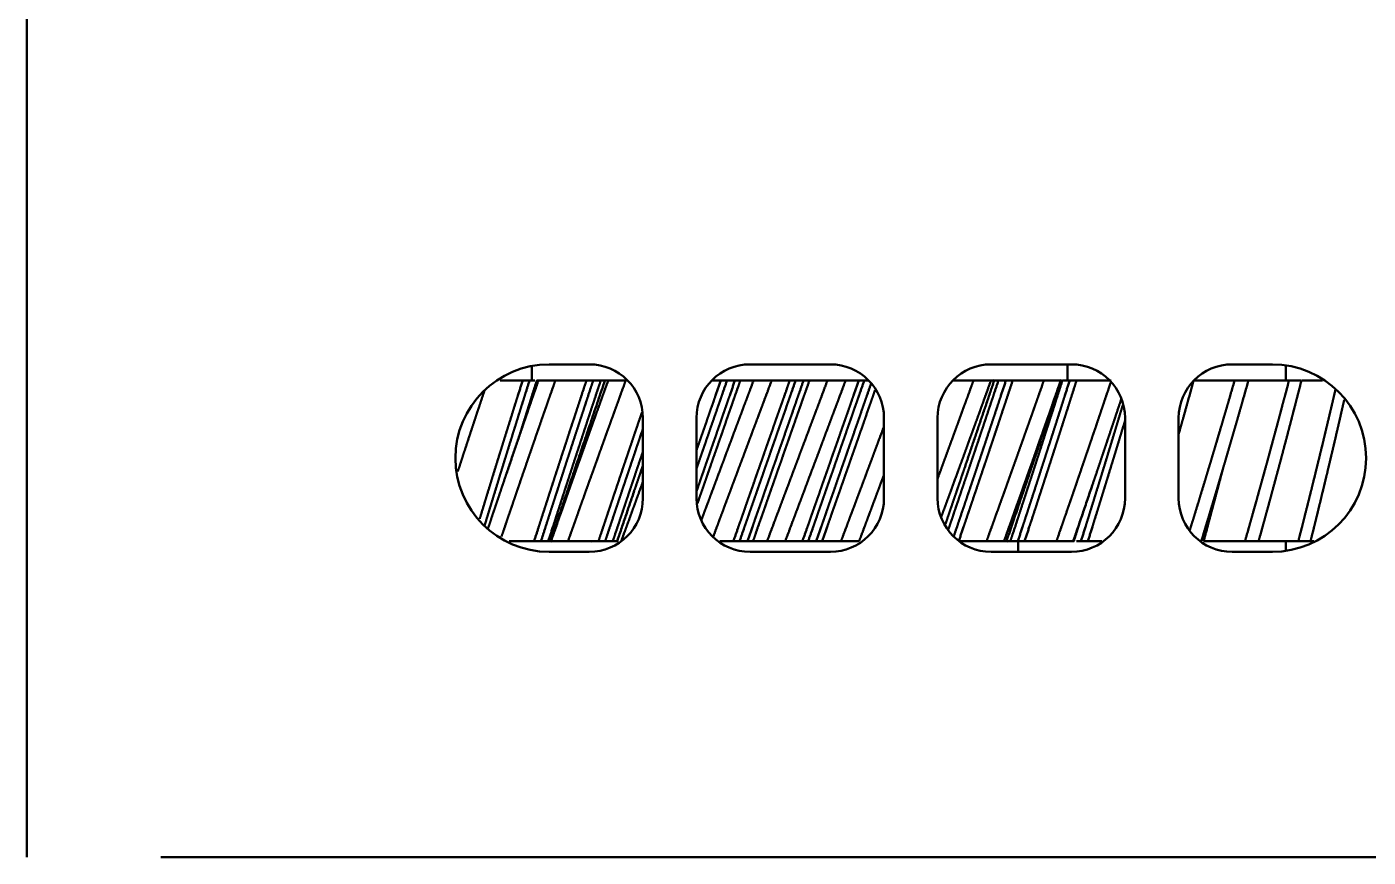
# Paper-space layout 'Layout1' of a CAD drawing. Header units: millimetres. Extents: x 37 to 380, y 30 to 264.
# Drawn here: x 38.4 to 63.44, y 141.55 to 157.05 of the extents above; entities that cross this region are included whole.
import ezdxf

# ---------------------------------------------------------------- set-up
doc = ezdxf.new("R2010")
doc.units = ezdxf.units.MM
doc.layers.add('170', color=7, linetype='Continuous', true_color=0xffffff)

psp = doc.layouts.get("Layout1")

# ---------------------------------------------------------------- linework, layer by layer
at = {"layer": '170', "color": 155, "linetype": 'Continuous', "lineweight": 50}
for p, q in [((38.401, 141.549), (38.401, 158.099)), ((48.901, 150.749), (48.151, 150.749)), ((53.401, 150.749), (51.901, 150.749)), ((57.901, 150.749), (56.401, 150.749)), ((57.826, 150.449), (57.826, 150.749)), ((61.651, 150.749), (60.901, 150.749)), ((47.826, 150.719), (47.826, 150.449)), ((61.903, 150.731), (61.903, 150.449)), ((47.952, 150.449), (47.945, 150.449)), ((51.355, 150.449), (51.193, 150.449)), ((57.707, 150.449), (57.7, 150.449)), ((49.901, 149.749), (49.901, 148.249)), ((50.901, 148.249), (50.901, 149.749)), ((54.401, 149.749), (54.401, 148.249)), ((55.401, 148.249), (55.401, 149.749)), ((58.901, 149.749), (58.901, 148.249)), ((59.901, 148.249), (59.901, 149.749)), ((48.151, 147.249), (48.901, 147.249)), ((48.174, 147.449), (48.187, 147.449)), ((48.963, 147.449), (48.969, 147.431)), ((51.901, 147.249), (53.401, 147.249)), ((55.826, 147.431), (55.826, 147.449)), ((56.237, 147.431), (56.231, 147.449)), ((56.401, 147.249), (57.901, 147.249)), ((56.903, 147.449), (56.903, 147.249)), ((57.933, 147.449), (57.936, 147.449)), ((58.208, 147.449), (58.469, 147.449)), ((60.901, 147.249), (61.651, 147.249)), ((61.903, 147.449), (61.903, 147.267)), ((62.364, 147.449), (62.423, 147.449)), ((67.731, 141.549), (40.901, 141.549)), ((47.582, 141.549), (47.582, 141.549))]:
    psp.add_line(p, q, dxfattribs=at)
at = {"layer": '170', "color": 155, "linetype": 'Continuous', "lineweight": 13}
for p, q in [((38.401, 141.549), (38.401, 158.099)), ((61.903, 150.731), (61.903, 150.449)), ((61.903, 147.449), (61.903, 147.267))]:
    psp.add_line(p, q, dxfattribs=at)
at = {"layer": '170', "color": 155, "linetype": 'Continuous', "lineweight": 50}
for centre, radius, start, end in [((48.151, 148.999), 1.75, 90, 270), ((48.901, 149.749), 1, 0, 90), ((51.901, 149.749), 1, 90, 180), ((53.401, 149.749), 1, 0, 90), ((56.401, 149.749), 1, 90, 180), ((57.901, 149.749), 1, 0, 90), ((60.901, 149.749), 1, 90, 180), ((61.651, 148.999), 1.75, 270, 90), ((48.901, 148.249), 1, 270, 0), ((51.901, 148.249), 1, 180, 270), ((53.401, 148.249), 1, 270, 0), ((56.401, 148.249), 1, 180, 270), ((57.901, 148.249), 1, 270, 0), ((60.901, 148.249), 1, 180, 270)]:
    psp.add_arc(centre, radius, start, end, dxfattribs=at)
for points, knots in [([(46.447, 148.752), (46.481, 148.855), (46.511, 148.949), (46.557, 149.09), (46.588, 149.184), (46.634, 149.324), (46.68, 149.465), (46.703, 149.535), (46.742, 149.652), (46.781, 149.769), (46.804, 149.84), (46.851, 149.98), (46.882, 150.074), (46.94, 150.248)], [0, 0, 0.068924, 0.131529, 0.225452, 0.288082, 0.38204, 0.476019, 0.523024, 0.601362, 0.679722, 0.726742, 0.820798, 0.883516, 1, 1]), ([(47.657, 150.449), (47.568, 150.168), (47.538, 150.074), (47.494, 149.934), (47.465, 149.84), (47.443, 149.769), (47.399, 149.629), (47.355, 149.488), (47.318, 149.371), (47.282, 149.254), (47.26, 149.184), (47.231, 149.09), (47.187, 148.949), (47.158, 148.855), (47.115, 148.715), (47.071, 148.574), (47.028, 148.434), (46.985, 148.293), (46.956, 148.199), (46.935, 148.129), (46.892, 147.988), (46.855, 147.866)], [0, 0, 0.109052, 0.145394, 0.199896, 0.236227, 0.263471, 0.317954, 0.372424, 0.417806, 0.463185, 0.490408, 0.526702, 0.581131, 0.617413, 0.671825, 0.726231, 0.780621, 0.835001, 0.871249, 0.898431, 0.952791, 1, 1]), ([(46.946, 147.741), (46.993, 147.894), (47.029, 148.012), (47.064, 148.129), (47.086, 148.199), (47.115, 148.293), (47.158, 148.434), (47.201, 148.574), (47.244, 148.715), (47.273, 148.809), (47.295, 148.879), (47.331, 148.996), (47.367, 149.113), (47.411, 149.254), (47.455, 149.394), (47.476, 149.465), (47.506, 149.559), (47.55, 149.699), (47.579, 149.793), (47.623, 149.934), (47.667, 150.074), (47.711, 150.215), (47.785, 150.449)], [0, 0, 0.056634, 0.099838, 0.143048, 0.168976, 0.203552, 0.255423, 0.307304, 0.359199, 0.393796, 0.419752, 0.463011, 0.506279, 0.558208, 0.610147, 0.63612, 0.670756, 0.722719, 0.757365, 0.80934, 0.861325, 0.913319, 1, 1]), ([(47.009, 147.683), (47.056, 147.824), (47.087, 147.918), (47.135, 148.059), (47.158, 148.129), (47.198, 148.246), (47.237, 148.363), (47.285, 148.504), (47.332, 148.644), (47.356, 148.715), (47.404, 148.855), (47.436, 148.949), (47.46, 149.019), (47.5, 149.137), (47.54, 149.254), (47.564, 149.324), (47.612, 149.465), (47.66, 149.605), (47.693, 149.699), (47.717, 149.769), (47.765, 149.91), (47.806, 150.027), (47.854, 150.168), (47.887, 150.262), (47.952, 150.449)], [0, 0, 0.050899, 0.084734, 0.135494, 0.160881, 0.203192, 0.245514, 0.296307, 0.347111, 0.37252, 0.423339, 0.457226, 0.482643, 0.525009, 0.567385, 0.592813, 0.643676, 0.694553, 0.728475, 0.753919, 0.804813, 0.847235, 0.898147, 0.932095, 1, 1]), ([(47.657, 150.449), (47.507, 150.449), (47.234, 150.449)], [0, 0, 0.354708, 1, 1]), ([(47.261, 147.533), (47.297, 147.637), (47.36, 147.824), (47.392, 147.918), (47.416, 147.988), (47.464, 148.129), (47.488, 148.199), (47.52, 148.293), (47.544, 148.363), (47.592, 148.504), (47.64, 148.644), (47.664, 148.715), (47.713, 148.855), (47.745, 148.949), (47.769, 149.019), (47.81, 149.137), (47.85, 149.254), (47.875, 149.324), (47.923, 149.465), (47.972, 149.605), (48.005, 149.699), (48.054, 149.84), (48.103, 149.98), (48.135, 150.074), (48.168, 150.168), (48.234, 150.355), (48.267, 150.449)], [0, 0, 0.035584, 0.099759, 0.131855, 0.155929, 0.204088, 0.228169, 0.260282, 0.284369, 0.332549, 0.38074, 0.404842, 0.453046, 0.485189, 0.509297, 0.549482, 0.589677, 0.613795, 0.66204, 0.710296, 0.74247, 0.790738, 0.839014, 0.871204, 0.903398, 0.967794, 1, 1]), ([(47.92, 150.449), (47.876, 150.309), (47.816, 150.121), (47.787, 150.027), (47.75, 149.91), (47.705, 149.769), (47.668, 149.652), (47.632, 149.535), (47.593, 149.412)], [0, 0, 0.135638, 0.316436, 0.406819, 0.519786, 0.655317, 0.768247, 0.881151, 1, 1]), ([(47.785, 150.449), (47.769, 150.449), (47.735, 150.449), (47.702, 150.449), (47.671, 150.449), (47.657, 150.449)], [0, 0, 0.130398, 0.389828, 0.648415, 0.889929, 1, 1]), ([(48.848, 150.449), (48.801, 150.309), (48.739, 150.121), (48.701, 150.004), (48.678, 149.934), (48.647, 149.84), (48.624, 149.769), (48.577, 149.629), (48.531, 149.488), (48.493, 149.371), (48.455, 149.254), (48.432, 149.184), (48.401, 149.09), (48.355, 148.949), (48.325, 148.855), (48.279, 148.715), (48.233, 148.574), (48.188, 148.434), (48.142, 148.293), (48.112, 148.199), (48.067, 148.059), (48.021, 147.918), (47.991, 147.824), (47.946, 147.684), (47.871, 147.449)], [0, 0, 0.046951, 0.109538, 0.148651, 0.172115, 0.203399, 0.226859, 0.273776, 0.320683, 0.359766, 0.398847, 0.422292, 0.45355, 0.500429, 0.531678, 0.578545, 0.625407, 0.672258, 0.719101, 0.750327, 0.79716, 0.843982, 0.875194, 0.922002, 1, 1]), ([(47.952, 150.449), (47.949, 150.449), (47.92, 150.449)], [0, 0, 0.084477, 1, 1]), ([(47.999, 147.449), (48.074, 147.684), (48.119, 147.824), (48.164, 147.965), (48.179, 148.012), (48.217, 148.129), (48.24, 148.199), (48.27, 148.293), (48.293, 148.363), (48.338, 148.504), (48.384, 148.644), (48.406, 148.715), (48.437, 148.809), (48.482, 148.949), (48.513, 149.043), (48.536, 149.113), (48.582, 149.254), (48.627, 149.394), (48.666, 149.512), (48.704, 149.629), (48.742, 149.746), (48.781, 149.863), (48.827, 150.004), (48.873, 150.144), (48.935, 150.332), (48.974, 150.449)], [0, 0, 0.078005, 0.124816, 0.171637, 0.187244, 0.22627, 0.249686, 0.280913, 0.304334, 0.351182, 0.398037, 0.421471, 0.452712, 0.499587, 0.53084, 0.55428, 0.601168, 0.648062, 0.687148, 0.726236, 0.765332, 0.804433, 0.851358, 0.898289, 0.960878, 1, 1]), ([(49.115, 150.449), (49.068, 150.309), (49.006, 150.121), (48.975, 150.027), (48.936, 149.91), (48.913, 149.84), (48.867, 149.699), (48.836, 149.605), (48.79, 149.465), (48.744, 149.324), (48.698, 149.184), (48.667, 149.09), (48.621, 148.949), (48.575, 148.809), (48.545, 148.715), (48.499, 148.574), (48.468, 148.48), (48.423, 148.34), (48.377, 148.199), (48.347, 148.105), (48.301, 147.965), (48.256, 147.824), (48.226, 147.73), (48.135, 147.449)], [0, 0, 0.046949, 0.109532, 0.14082, 0.179926, 0.203387, 0.250302, 0.281576, 0.328484, 0.375381, 0.422271, 0.453529, 0.500407, 0.547282, 0.578524, 0.625386, 0.656623, 0.70347, 0.75031, 0.781534, 0.828362, 0.875185, 0.906394, 1, 1]), ([(48.187, 147.449), (48.253, 147.637), (48.318, 147.824), (48.351, 147.918), (48.376, 147.988), (48.426, 148.129), (48.45, 148.199), (48.484, 148.293), (48.508, 148.363), (48.558, 148.504), (48.608, 148.644), (48.633, 148.715), (48.683, 148.855), (48.716, 148.949), (48.741, 149.019), (48.783, 149.137), (48.825, 149.254), (48.875, 149.394), (48.925, 149.535), (48.95, 149.605), (48.984, 149.699), (49.009, 149.769), (49.06, 149.91), (49.102, 150.027), (49.152, 150.168), (49.186, 150.262), (49.254, 150.449)], [0, 0, 0.062405, 0.124815, 0.156026, 0.179436, 0.226267, 0.249683, 0.280909, 0.304329, 0.351177, 0.398032, 0.421466, 0.468333, 0.499582, 0.523021, 0.562088, 0.601164, 0.648059, 0.694965, 0.718418, 0.749693, 0.773151, 0.820072, 0.85918, 0.906114, 0.937407, 1, 1]), ([(48.848, 150.449), (48.716, 150.449), (48.424, 150.449), (48.267, 150.449)], [0, 0, 0.226388, 0.729149, 1, 1]), ([(48.504, 147.449), (48.571, 147.637), (48.604, 147.73), (48.654, 147.871), (48.695, 147.988), (48.745, 148.129), (48.77, 148.199), (48.804, 148.293), (48.854, 148.434), (48.879, 148.504), (48.929, 148.644), (48.954, 148.715), (49.005, 148.855), (49.038, 148.949), (49.089, 149.09), (49.123, 149.184), (49.148, 149.254), (49.199, 149.394), (49.249, 149.535), (49.275, 149.605), (49.308, 149.699), (49.334, 149.769), (49.385, 149.91), (49.427, 150.027), (49.478, 150.168), (49.546, 150.355), (49.58, 150.449)], [0, 0, 0.062409, 0.093613, 0.140433, 0.179452, 0.226285, 0.249703, 0.280931, 0.327776, 0.351202, 0.398059, 0.421494, 0.468361, 0.499611, 0.54649, 0.577748, 0.601192, 0.648086, 0.694989, 0.718442, 0.749716, 0.773172, 0.820089, 0.859195, 0.906124, 0.968704, 1, 1]), ([(48.974, 150.449), (48.956, 150.449), (48.923, 150.449), (48.89, 150.449), (48.861, 150.449), (48.848, 150.449)], [0, 0, 0.137559, 0.404964, 0.663015, 0.896492, 1, 1]), ([(49.196, 150.449), (49.192, 150.449), (49.179, 150.449), (49.158, 150.449), (49.131, 150.449), (49.115, 150.449)], [0, 0, 0.045232, 0.207428, 0.461044, 0.799006, 1, 1]), ([(49.254, 150.449), (49.202, 150.449), (49.192, 150.449)], [0, 0, 0.835053, 1, 1]), ([(51.355, 150.449), (51.257, 150.168), (51.225, 150.074), (51.176, 149.934), (51.143, 149.84), (51.119, 149.769), (51.07, 149.629), (51.021, 149.488), (50.98, 149.371), (50.94, 149.254), (50.901, 149.142)], [0, 0, 0.215152, 0.286864, 0.394421, 0.466125, 0.5199, 0.62745, 0.734986, 0.824591, 0.914199, 1, 1]), ([(51.619, 150.449), (51.522, 150.168), (51.505, 150.121), (51.473, 150.027), (51.432, 149.91), (51.383, 149.769), (51.359, 149.699), (51.327, 149.605), (51.302, 149.535), (51.254, 149.394), (51.205, 149.254), (51.164, 149.137), (51.124, 149.019), (51.075, 148.879), (51.035, 148.762), (51.019, 148.715), (50.97, 148.574), (50.938, 148.48), (50.901, 148.373)], [0, 0, 0.135518, 0.158099, 0.203266, 0.259723, 0.327465, 0.361335, 0.406494, 0.440362, 0.508098, 0.575825, 0.632264, 0.688697, 0.756413, 0.812843, 0.835411, 0.903122, 0.948258, 1, 1]), ([(50.901, 148.798), (50.928, 148.879), (50.969, 148.996), (51.009, 149.113), (51.058, 149.254), (51.106, 149.394), (51.147, 149.512), (51.187, 149.629), (51.212, 149.699), (51.244, 149.793), (51.269, 149.863), (51.317, 150.004), (51.342, 150.074), (51.39, 150.215), (51.472, 150.449)], [0, 0, 0.048717, 0.119682, 0.190657, 0.275826, 0.361002, 0.43199, 0.502975, 0.545575, 0.602372, 0.644969, 0.730168, 0.772768, 0.857974, 1, 1]), ([(50.919, 148.15), (50.936, 148.199), (50.985, 148.34), (51.01, 148.41), (51.05, 148.527), (51.091, 148.644), (51.115, 148.715), (51.164, 148.855), (51.197, 148.949), (51.23, 149.043), (51.254, 149.113), (51.303, 149.254), (51.344, 149.371), (51.393, 149.512), (51.426, 149.605), (51.458, 149.699), (51.507, 149.84), (51.557, 149.98), (51.573, 150.027), (51.622, 150.168), (51.688, 150.355), (51.72, 150.449)], [0, 0, 0.021483, 0.082611, 0.113177, 0.164125, 0.215071, 0.245645, 0.306788, 0.347553, 0.388321, 0.418896, 0.48005, 0.531017, 0.592177, 0.632954, 0.673732, 0.734899, 0.79607, 0.816464, 0.877638, 0.959211, 1, 1]), ([(50.995, 147.847), (51.047, 147.988), (51.1, 148.129), (51.126, 148.199), (51.161, 148.293), (51.187, 148.363), (51.239, 148.504), (51.266, 148.574), (51.318, 148.715), (51.371, 148.855), (51.406, 148.949), (51.458, 149.09), (51.493, 149.184), (51.546, 149.324), (51.598, 149.465), (51.651, 149.605), (51.686, 149.699), (51.739, 149.84), (51.791, 149.98), (51.809, 150.027), (51.862, 150.168), (51.897, 150.262), (51.967, 150.449)], [0, 0, 0.054321, 0.108337, 0.135344, 0.171356, 0.198366, 0.252387, 0.279399, 0.333429, 0.387459, 0.423482, 0.477517, 0.513544, 0.567583, 0.621626, 0.675675, 0.711708, 0.765757, 0.819809, 0.83783, 0.891884, 0.927923, 1, 1]), ([(51.213, 147.532), (51.287, 147.73), (51.34, 147.871), (51.384, 147.988), (51.436, 148.129), (51.462, 148.199), (51.497, 148.293), (51.524, 148.363), (51.576, 148.504), (51.603, 148.574), (51.655, 148.715), (51.708, 148.855), (51.743, 148.949), (51.796, 149.09), (51.813, 149.137), (51.857, 149.254), (51.91, 149.394), (51.962, 149.535), (52.006, 149.652), (52.024, 149.699), (52.077, 149.84), (52.103, 149.91), (52.147, 150.027), (52.165, 150.074), (52.235, 150.262), (52.305, 150.449)], [0, 0, 0.067912, 0.116105, 0.156264, 0.204462, 0.22856, 0.260694, 0.284793, 0.332995, 0.357097, 0.405305, 0.453513, 0.485654, 0.533865, 0.549935, 0.590114, 0.63833, 0.68655, 0.726731, 0.742807, 0.791027, 0.815138, 0.855326, 0.871399, 0.9357, 1, 1]), ([(51.472, 150.449), (51.454, 150.449), (51.421, 150.449), (51.391, 150.449), (51.366, 150.449), (51.355, 150.449)], [0, 0, 0.153268, 0.438239, 0.695153, 0.910938, 1, 1]), ([(52.642, 150.449), (52.593, 150.309), (52.527, 150.121), (52.511, 150.074), (52.461, 149.934), (52.428, 149.84), (52.379, 149.699), (52.354, 149.629), (52.305, 149.488), (52.264, 149.371), (52.247, 149.324), (52.198, 149.184), (52.165, 149.09), (52.116, 148.949), (52.099, 148.902), (52.058, 148.785), (52.009, 148.644), (51.984, 148.574), (51.935, 148.434), (51.886, 148.293), (51.869, 148.246), (51.828, 148.129), (51.804, 148.059), (51.755, 147.918), (51.722, 147.824), (51.673, 147.684), (51.591, 147.449)], [0, 0, 0.046887, 0.109398, 0.125028, 0.17191, 0.203166, 0.250048, 0.273491, 0.320372, 0.359437, 0.375065, 0.421944, 0.453196, 0.500072, 0.5157, 0.554761, 0.601638, 0.625074, 0.671945, 0.718815, 0.73444, 0.773495, 0.796931, 0.843796, 0.875039, 0.921901, 1, 1]), ([(51.72, 150.449), (51.704, 150.449), (51.681, 150.449), (51.653, 150.449), (51.619, 150.449)], [0, 0, 0.159147, 0.386075, 0.667434, 1, 1]), ([(51.706, 147.449), (51.787, 147.684), (51.836, 147.824), (51.885, 147.965), (51.918, 148.059), (51.942, 148.129), (51.983, 148.246), (52.024, 148.363), (52.048, 148.434), (52.097, 148.574), (52.146, 148.715), (52.179, 148.809), (52.228, 148.949), (52.245, 148.996), (52.285, 149.113), (52.334, 149.254), (52.384, 149.394), (52.424, 149.512), (52.465, 149.629), (52.49, 149.699), (52.523, 149.793), (52.572, 149.934), (52.621, 150.074), (52.67, 150.215), (52.752, 150.449)], [0, 0, 0.078108, 0.124971, 0.171839, 0.203081, 0.226518, 0.265574, 0.304634, 0.328069, 0.374941, 0.421817, 0.453065, 0.499943, 0.515567, 0.554632, 0.60151, 0.648388, 0.687455, 0.726521, 0.749963, 0.781218, 0.828098, 0.874979, 0.921861, 1, 1]), ([(51.967, 150.449), (51.822, 150.449), (51.72, 150.449)], [0, 0, 0.587997, 1, 1]), ([(52.826, 150.236), (52.802, 150.168), (52.769, 150.074), (52.737, 149.98), (52.712, 149.91), (52.663, 149.769), (52.622, 149.652), (52.581, 149.535), (52.532, 149.394), (52.483, 149.254), (52.442, 149.137), (52.401, 149.019), (52.352, 148.879), (52.311, 148.762), (52.27, 148.644), (52.229, 148.527), (52.213, 148.48), (52.164, 148.34), (52.14, 148.269), (52.099, 148.152), (52.082, 148.105), (52.033, 147.965), (51.984, 147.824), (51.952, 147.73), (51.854, 147.449)], [0, 0, 0.024579, 0.058219, 0.091859, 0.117088, 0.167545, 0.209596, 0.251642, 0.302103, 0.352559, 0.394608, 0.436653, 0.487107, 0.529154, 0.571199, 0.613241, 0.630061, 0.680511, 0.705736, 0.747778, 0.764593, 0.81504, 0.865489, 0.899119, 1, 1]), ([(51.956, 147.449), (52.006, 147.59), (52.071, 147.777), (52.088, 147.824), (52.137, 147.965), (52.187, 148.105), (52.203, 148.152), (52.244, 148.269), (52.293, 148.41), (52.335, 148.527), (52.376, 148.644), (52.4, 148.715), (52.45, 148.855), (52.483, 148.949), (52.516, 149.043), (52.565, 149.184), (52.614, 149.324), (52.631, 149.371), (52.68, 149.512), (52.73, 149.652), (52.746, 149.699), (52.796, 149.84), (52.845, 149.98), (52.861, 150.027), (52.911, 150.168), (52.944, 150.262), (53.01, 150.449)], [0, 0, 0.046868, 0.109359, 0.124981, 0.171852, 0.218722, 0.234344, 0.273405, 0.320277, 0.35934, 0.398401, 0.421841, 0.468715, 0.499967, 0.531219, 0.578095, 0.624971, 0.640599, 0.687476, 0.734354, 0.749982, 0.796859, 0.843737, 0.859365, 0.906243, 0.937495, 1, 1]), ([(52.22, 147.449), (52.29, 147.637), (52.361, 147.824), (52.396, 147.918), (52.449, 148.059), (52.475, 148.129), (52.519, 148.246), (52.563, 148.363), (52.59, 148.434), (52.642, 148.574), (52.695, 148.715), (52.748, 148.855), (52.783, 148.949), (52.836, 149.09), (52.871, 149.184), (52.898, 149.254), (52.951, 149.394), (53.003, 149.535), (53.047, 149.652), (53.091, 149.769), (53.118, 149.84), (53.171, 149.98), (53.206, 150.074), (53.276, 150.262), (53.347, 150.449)], [0, 0, 0.062502, 0.124996, 0.156245, 0.203118, 0.226558, 0.265618, 0.304683, 0.32812, 0.374995, 0.421873, 0.468749, 0.5, 0.546876, 0.578128, 0.601565, 0.648441, 0.695319, 0.734381, 0.773445, 0.796883, 0.843757, 0.875007, 0.937506, 1, 1]), ([(52.642, 150.449), (52.575, 150.449), (52.405, 150.449), (52.305, 150.449)], [0, 0, 0.200628, 0.705695, 1, 1]), ([(52.559, 147.449), (52.629, 147.637), (52.699, 147.824), (52.735, 147.918), (52.788, 148.059), (52.84, 148.199), (52.876, 148.293), (52.902, 148.363), (52.955, 148.504), (52.981, 148.574), (53.034, 148.715), (53.087, 148.855), (53.122, 148.949), (53.149, 149.019), (53.193, 149.137), (53.21, 149.184), (53.263, 149.324), (53.289, 149.394), (53.342, 149.535), (53.386, 149.652), (53.43, 149.769), (53.483, 149.91), (53.527, 150.027), (53.58, 150.168), (53.65, 150.355), (53.685, 150.449)], [0, 0, 0.062507, 0.125009, 0.156262, 0.203139, 0.25002, 0.281272, 0.304711, 0.351588, 0.375027, 0.421907, 0.468783, 0.500035, 0.523473, 0.562535, 0.578162, 0.625036, 0.648473, 0.69535, 0.734409, 0.773471, 0.820341, 0.859401, 0.906269, 0.968756, 1, 1]), ([(52.752, 150.449), (52.734, 150.449), (52.702, 150.449), (52.674, 150.449), (52.651, 150.449), (52.642, 150.449)], [0, 0, 0.162434, 0.457606, 0.713813, 0.919327, 1, 1]), ([(53.932, 150.449), (53.833, 150.168), (53.8, 150.074), (53.776, 150.004), (53.735, 149.887), (53.694, 149.769), (53.644, 149.629), (53.595, 149.488), (53.554, 149.371), (53.538, 149.324), (53.488, 149.184), (53.455, 149.09), (53.406, 148.949), (53.39, 148.902), (53.349, 148.785), (53.299, 148.644), (53.25, 148.504), (53.225, 148.434), (53.176, 148.293), (53.159, 148.246), (53.118, 148.129), (53.093, 148.059), (53.044, 147.918), (53.011, 147.824), (52.962, 147.684), (52.879, 147.449)], [0, 0, 0.093727, 0.12497, 0.148403, 0.18746, 0.226515, 0.273387, 0.320258, 0.359316, 0.374943, 0.421815, 0.453066, 0.499941, 0.515569, 0.554631, 0.601512, 0.64839, 0.671829, 0.718709, 0.734337, 0.773403, 0.796846, 0.843727, 0.874982, 0.921863, 1, 1]), ([(53.01, 150.449), (53.001, 150.449), (52.978, 150.449), (52.95, 150.449), (52.918, 150.449), (52.9, 150.449)], [0, 0, 0.080649, 0.286221, 0.542595, 0.837614, 1, 1]), ([(52.987, 147.449), (53.069, 147.684), (53.094, 147.754), (53.143, 147.894), (53.167, 147.965), (53.2, 148.059), (53.225, 148.129), (53.265, 148.246), (53.306, 148.363), (53.331, 148.434), (53.38, 148.574), (53.429, 148.715), (53.462, 148.809), (53.511, 148.949), (53.527, 148.996), (53.568, 149.113), (53.592, 149.184), (53.641, 149.324), (53.69, 149.465), (53.723, 149.559), (53.772, 149.699), (53.788, 149.746), (53.829, 149.863), (53.878, 150.004), (53.902, 150.074), (53.951, 150.215), (54.033, 150.449)], [0, 0, 0.078145, 0.101586, 0.148469, 0.171913, 0.203165, 0.226609, 0.265675, 0.304744, 0.328184, 0.375063, 0.421944, 0.453193, 0.500072, 0.515696, 0.554761, 0.578197, 0.62507, 0.671942, 0.703189, 0.75006, 0.765682, 0.80474, 0.851605, 0.875036, 0.921898, 1, 1]), ([(53.347, 150.449), (53.248, 150.449), (53.077, 150.449), (53.01, 150.449)], [0, 0, 0.294303, 0.799378, 1, 1]), ([(54.158, 150.384), (54.083, 150.168), (54.05, 150.074), (54.018, 149.98), (53.969, 149.84), (53.92, 149.699), (53.904, 149.652), (53.863, 149.535), (53.814, 149.394), (53.765, 149.254), (53.724, 149.137), (53.708, 149.09), (53.659, 148.949), (53.61, 148.809), (53.577, 148.715), (53.553, 148.644), (53.512, 148.527), (53.496, 148.48), (53.447, 148.34), (53.422, 148.269), (53.381, 148.152), (53.34, 148.035), (53.316, 147.965), (53.267, 147.824), (53.234, 147.73), (53.136, 147.449)], [0, 0, 0.073653, 0.105586, 0.13752, 0.185421, 0.233324, 0.249295, 0.289215, 0.337125, 0.385034, 0.424962, 0.440932, 0.488844, 0.536762, 0.568704, 0.592665, 0.632595, 0.648569, 0.696488, 0.720448, 0.760383, 0.800316, 0.824277, 0.872203, 0.904153, 1, 1]), ([(53.246, 147.449), (53.345, 147.73), (53.362, 147.777), (53.403, 147.894), (53.427, 147.965), (53.477, 148.105), (53.493, 148.152), (53.534, 148.269), (53.559, 148.34), (53.608, 148.48), (53.625, 148.527), (53.666, 148.644), (53.69, 148.715), (53.74, 148.855), (53.773, 148.949), (53.789, 148.996), (53.83, 149.113), (53.879, 149.254), (53.904, 149.324), (53.937, 149.418), (53.969, 149.512), (54.019, 149.652), (54.035, 149.699), (54.084, 149.84), (54.133, 149.98), (54.166, 150.074), (54.199, 150.168), (54.233, 150.267)], [0, 0, 0.099849, 0.116492, 0.158091, 0.183055, 0.232974, 0.249613, 0.291213, 0.316171, 0.366087, 0.382728, 0.424321, 0.449281, 0.499192, 0.532467, 0.549102, 0.590695, 0.640601, 0.665553, 0.698824, 0.732093, 0.781994, 0.798628, 0.848526, 0.898421, 0.931684, 0.964946, 1, 1]), ([(53.932, 150.449), (53.887, 150.449), (53.762, 150.449), (53.685, 150.449)], [0, 0, 0.180054, 0.68695, 1, 1]), ([(54.033, 150.449), (54.015, 150.449), (53.984, 150.449), (53.958, 150.449), (53.948, 150.449), (53.932, 150.449)], [0, 0, 0.172948, 0.479826, 0.73526, 0.840961, 1, 1]), ([(55.401, 148.614), (55.464, 148.785), (55.507, 148.902), (55.55, 149.019), (55.593, 149.137), (55.636, 149.254), (55.661, 149.324), (55.713, 149.465), (55.739, 149.535), (55.782, 149.652), (55.824, 149.769), (55.85, 149.84), (55.901, 149.98), (55.936, 150.074), (55.97, 150.168), (56.038, 150.355), (56.072, 150.449)], [0, 0, 0.093046, 0.156953, 0.22086, 0.284755, 0.34865, 0.386982, 0.46364, 0.501971, 0.56584, 0.629708, 0.668024, 0.744649, 0.795728, 0.846804, 0.948938, 1, 1]), ([(55.467, 147.893), (55.502, 147.988), (55.554, 148.129), (55.597, 148.246), (55.64, 148.363), (55.691, 148.504), (55.743, 148.644), (55.794, 148.785), (55.82, 148.855), (55.854, 148.949), (55.88, 149.019), (55.923, 149.137), (55.965, 149.254), (56.016, 149.394), (56.042, 149.465), (56.093, 149.605), (56.11, 149.652), (56.153, 149.769), (56.204, 149.91), (56.229, 149.98), (56.263, 150.074), (56.331, 150.262), (56.399, 150.449)], [0, 0, 0.037215, 0.092287, 0.138172, 0.184056, 0.23911, 0.294155, 0.3492, 0.376717, 0.413406, 0.44092, 0.486771, 0.532622, 0.587634, 0.615137, 0.670142, 0.688473, 0.734302, 0.789288, 0.816778, 0.85343, 0.926724, 1, 1]), ([(55.606, 147.674), (55.633, 147.754), (55.681, 147.894), (55.704, 147.965), (55.736, 148.059), (55.784, 148.199), (55.815, 148.293), (55.863, 148.434), (55.91, 148.574), (55.934, 148.644), (55.974, 148.762), (56.013, 148.879), (56.052, 148.996), (56.092, 149.113), (56.139, 149.254), (56.186, 149.394), (56.21, 149.465), (56.241, 149.559), (56.288, 149.699), (56.319, 149.793), (56.366, 149.934), (56.413, 150.074), (56.46, 150.215), (56.538, 150.449)], [0, 0, 0.028845, 0.079566, 0.104928, 0.138735, 0.189448, 0.223252, 0.273952, 0.324646, 0.349991, 0.392232, 0.434469, 0.476698, 0.518926, 0.569592, 0.620251, 0.645578, 0.679346, 0.729996, 0.763757, 0.814392, 0.865021, 0.915642, 1, 1]), ([(56.072, 150.449), (55.932, 150.449), (55.692, 150.449)], [0, 0, 0.36714, 1, 1]), ([(56.678, 150.449), (56.585, 150.168), (56.554, 150.074), (56.523, 149.98), (56.5, 149.91), (56.453, 149.769), (56.414, 149.652), (56.375, 149.535), (56.328, 149.394), (56.305, 149.324), (56.258, 149.184), (56.242, 149.137), (56.203, 149.019), (56.156, 148.879), (56.117, 148.762), (56.077, 148.644), (56.054, 148.574), (56.022, 148.48), (55.975, 148.34), (55.927, 148.199), (55.896, 148.105), (55.848, 147.965), (55.801, 147.824), (55.769, 147.73), (55.704, 147.539)], [0, 0, 0.096522, 0.128701, 0.160882, 0.185019, 0.233298, 0.273537, 0.313778, 0.362077, 0.386228, 0.434533, 0.450638, 0.490898, 0.539216, 0.579488, 0.619764, 0.64393, 0.676155, 0.724496, 0.772841, 0.805077, 0.853432, 0.901796, 0.934041, 1, 1]), ([(55.797, 147.449), (55.892, 147.73), (55.924, 147.824), (55.948, 147.894), (55.995, 148.035), (56.019, 148.105), (56.051, 148.199), (56.099, 148.34), (56.146, 148.48), (56.178, 148.574), (56.225, 148.715), (56.272, 148.855), (56.288, 148.902), (56.32, 148.996), (56.359, 149.113), (56.406, 149.254), (56.43, 149.324), (56.461, 149.418), (56.524, 149.605), (56.555, 149.699), (56.578, 149.769), (56.625, 149.91), (56.649, 149.98), (56.68, 150.074), (56.742, 150.262), (56.804, 150.449)], [0, 0, 0.093864, 0.125147, 0.148606, 0.195525, 0.218981, 0.250254, 0.297157, 0.344055, 0.375318, 0.422209, 0.469092, 0.484717, 0.515968, 0.555029, 0.601894, 0.625324, 0.656563, 0.719033, 0.750263, 0.773684, 0.82052, 0.843935, 0.875154, 0.937583, 1, 1]), ([(56.316, 147.449), (56.35, 147.543), (56.418, 147.73), (56.452, 147.824), (56.485, 147.918), (56.536, 148.059), (56.561, 148.129), (56.603, 148.246), (56.62, 148.293), (56.671, 148.434), (56.696, 148.504), (56.746, 148.644), (56.796, 148.785), (56.838, 148.902), (56.88, 149.019), (56.922, 149.137), (56.963, 149.254), (57.013, 149.394), (57.038, 149.465), (57.088, 149.605), (57.121, 149.699), (57.146, 149.769), (57.196, 149.91), (57.221, 149.98), (57.254, 150.074), (57.287, 150.168), (57.353, 150.355), (57.385, 150.449)], [0, 0, 0.031302, 0.093891, 0.12518, 0.156468, 0.203391, 0.226853, 0.265947, 0.281586, 0.328491, 0.351941, 0.398836, 0.445726, 0.484793, 0.523857, 0.562913, 0.601967, 0.648823, 0.672248, 0.719095, 0.750322, 0.773738, 0.820566, 0.843977, 0.875189, 0.906398, 0.968802, 1, 1]), ([(56.46, 150.449), (56.45, 150.449), (56.399, 150.449)], [0, 0, 0.165843, 1, 1]), ([(56.538, 150.449), (56.521, 150.449), (56.494, 150.449), (56.473, 150.449), (56.46, 150.449), (56.456, 150.449)], [0, 0, 0.201082, 0.539255, 0.792614, 0.954791, 1, 1]), ([(56.641, 147.449), (56.675, 147.543), (56.742, 147.73), (56.775, 147.824), (56.809, 147.918), (56.834, 147.988), (56.884, 148.129), (56.926, 148.246), (56.967, 148.363), (56.992, 148.434), (57.042, 148.574), (57.067, 148.644), (57.117, 148.785), (57.142, 148.855), (57.175, 148.949), (57.2, 149.019), (57.241, 149.137), (57.282, 149.254), (57.332, 149.394), (57.357, 149.465), (57.406, 149.605), (57.422, 149.652), (57.463, 149.769), (57.513, 149.91), (57.553, 150.027), (57.602, 150.168), (57.668, 150.355), (57.7, 150.449)], [0, 0, 0.031303, 0.093899, 0.125191, 0.156481, 0.179946, 0.226872, 0.265969, 0.305062, 0.328515, 0.375415, 0.398862, 0.445754, 0.469195, 0.500448, 0.523885, 0.562941, 0.601994, 0.648849, 0.672273, 0.719119, 0.73473, 0.773758, 0.820583, 0.859599, 0.906408, 0.968805, 1, 1]), ([(56.804, 150.449), (56.791, 150.449), (56.762, 150.449), (56.729, 150.449), (56.696, 150.449), (56.678, 150.449)], [0, 0, 0.103542, 0.337054, 0.595313, 0.862519, 1, 1]), ([(56.683, 147.431), (56.892, 148.048), (57.134, 148.759), (57.271, 149.163), (57.56, 150.016), (57.713, 150.467)], [0, 0, 0.203126, 0.437497, 0.570309, 0.851562, 1, 1]), ([(56.76, 147.449), (56.799, 147.566), (56.861, 147.754), (56.907, 147.894), (56.945, 148.012), (56.96, 148.059), (57.006, 148.199), (57.022, 148.246), (57.06, 148.363), (57.083, 148.434), (57.129, 148.574), (57.152, 148.644), (57.19, 148.762), (57.228, 148.879), (57.266, 148.996), (57.304, 149.113), (57.349, 149.254), (57.394, 149.394), (57.432, 149.512), (57.47, 149.629), (57.507, 149.746), (57.545, 149.863), (57.59, 150.004), (57.612, 150.074), (57.657, 150.215), (57.732, 150.449)], [0, 0, 0.039124, 0.101716, 0.148649, 0.187756, 0.203395, 0.250316, 0.265952, 0.305045, 0.328496, 0.375395, 0.398841, 0.437917, 0.476987, 0.516049, 0.555109, 0.601972, 0.648827, 0.687869, 0.726902, 0.765934, 0.80496, 0.851782, 0.875189, 0.921999, 1, 1]), ([(57.385, 150.449), (57.078, 150.449), (56.804, 150.449)], [0, 0, 0.529369, 1, 1]), ([(57.867, 150.449), (57.778, 150.168), (57.748, 150.074), (57.733, 150.027), (57.696, 149.91), (57.651, 149.769), (57.614, 149.652), (57.576, 149.535), (57.531, 149.394), (57.509, 149.324), (57.463, 149.184), (57.433, 149.09), (57.388, 148.949), (57.365, 148.879), (57.327, 148.762), (57.29, 148.644), (57.267, 148.574), (57.236, 148.48), (57.214, 148.41), (57.168, 148.269), (57.13, 148.152), (57.092, 148.035), (57.046, 147.894), (57.023, 147.824), (56.992, 147.73), (56.9, 147.449)], [0, 0, 0.093604, 0.124812, 0.140415, 0.179432, 0.226258, 0.265287, 0.304319, 0.351169, 0.374595, 0.421453, 0.452698, 0.499569, 0.523007, 0.562078, 0.601153, 0.6246, 0.655866, 0.679317, 0.726225, 0.765322, 0.804421, 0.851351, 0.874818, 0.906109, 1, 1]), ([(57.027, 147.449), (57.119, 147.73), (57.15, 147.824), (57.196, 147.965), (57.242, 148.105), (57.272, 148.199), (57.295, 148.269), (57.341, 148.41), (57.364, 148.48), (57.394, 148.574), (57.44, 148.715), (57.463, 148.785), (57.501, 148.902), (57.531, 148.996), (57.569, 149.113), (57.614, 149.254), (57.637, 149.324), (57.667, 149.418), (57.697, 149.512), (57.742, 149.652), (57.779, 149.769), (57.802, 149.84), (57.847, 149.98), (57.876, 150.074), (57.906, 150.168), (57.966, 150.355), (57.995, 150.449)], [0, 0, 0.093899, 0.125193, 0.172128, 0.219053, 0.250333, 0.27379, 0.320699, 0.34415, 0.375417, 0.422312, 0.445755, 0.484821, 0.516073, 0.555132, 0.601994, 0.625422, 0.656657, 0.687889, 0.734728, 0.773756, 0.797169, 0.843989, 0.875199, 0.906405, 0.968806, 1, 1]), ([(57.621, 147.449), (57.654, 147.543), (57.719, 147.73), (57.751, 147.824), (57.784, 147.918), (57.832, 148.059), (57.881, 148.199), (57.897, 148.246), (57.938, 148.363), (57.986, 148.504), (58.01, 148.574), (58.058, 148.715), (58.106, 148.855), (58.122, 148.902), (58.162, 149.019), (58.202, 149.137), (58.242, 149.254), (58.266, 149.324), (58.314, 149.465), (58.362, 149.605), (58.377, 149.652), (58.417, 149.769), (58.464, 149.91), (58.488, 149.98), (58.52, 150.074), (58.583, 150.262), (58.635, 150.419)], [0, 0, 0.031629, 0.09487, 0.126484, 0.158094, 0.205501, 0.252902, 0.268698, 0.308189, 0.355566, 0.379252, 0.426619, 0.473974, 0.489756, 0.52921, 0.568655, 0.608097, 0.631757, 0.679071, 0.726378, 0.742143, 0.781555, 0.828838, 0.852476, 0.88399, 0.947006, 1, 1]), ([(57.995, 150.449), (57.981, 150.449), (57.95, 150.449), (57.917, 150.449), (57.884, 150.449), (57.867, 150.449)], [0, 0, 0.110106, 0.351658, 0.610408, 0.869681, 1, 1]), ([(58.645, 150.449), (58.305, 150.449), (57.995, 150.449)], [0, 0, 0.523644, 1, 1]), ([(59.901, 149.443), (59.947, 149.605), (59.973, 149.699), (60.013, 149.84), (60.052, 149.98), (60.078, 150.074), (60.131, 150.262), (60.182, 150.449)], [0, 0, 0.161698, 0.254901, 0.394673, 0.534413, 0.627559, 0.813808, 1, 1]), ([(60.113, 147.662), (60.163, 147.824), (60.192, 147.918), (60.235, 148.059), (60.278, 148.199), (60.306, 148.293), (60.349, 148.434), (60.392, 148.574), (60.413, 148.644), (60.455, 148.785), (60.491, 148.902), (60.526, 149.019), (60.547, 149.09), (60.575, 149.184), (60.596, 149.254), (60.637, 149.394), (60.679, 149.535), (60.714, 149.652), (60.748, 149.769), (60.79, 149.91), (60.81, 149.98), (60.838, 150.074), (60.892, 150.262), (60.947, 150.449)], [0, 0, 0.058208, 0.091922, 0.14248, 0.193029, 0.22672, 0.277244, 0.327756, 0.353006, 0.403502, 0.445567, 0.487627, 0.512857, 0.546493, 0.571716, 0.622151, 0.672576, 0.714583, 0.756585, 0.806972, 0.83216, 0.865741, 0.932884, 1, 1]), ([(60.947, 150.449), (60.748, 150.449), (60.364, 150.449), (60.182, 150.449)], [0, 0, 0.260494, 0.762239, 1, 1]), ([(60.324, 147.449), (60.353, 147.543), (60.409, 147.73), (60.452, 147.871), (60.487, 147.988), (60.529, 148.129), (60.55, 148.199), (60.578, 148.293), (60.62, 148.434), (60.641, 148.504), (60.683, 148.644), (60.724, 148.785), (60.759, 148.902), (60.793, 149.019), (60.814, 149.09), (60.841, 149.184), (60.882, 149.324), (60.923, 149.465), (60.964, 149.605), (60.991, 149.699), (61.011, 149.769), (61.051, 149.91), (61.072, 149.98), (61.098, 150.074), (61.152, 150.262), (61.205, 150.449)], [0, 0, 0.031335, 0.093988, 0.140965, 0.1801, 0.227055, 0.250526, 0.281818, 0.328744, 0.352202, 0.399109, 0.446007, 0.485076, 0.524139, 0.547572, 0.578812, 0.62566, 0.672495, 0.719321, 0.75053, 0.773933, 0.820729, 0.844123, 0.87531, 0.937668, 1, 1]), ([(61.14, 147.449), (61.167, 147.543), (61.22, 147.73), (61.247, 147.824), (61.273, 147.918), (61.313, 148.059), (61.352, 148.199), (61.378, 148.293), (61.417, 148.434), (61.456, 148.574), (61.495, 148.715), (61.534, 148.855), (61.559, 148.949), (61.598, 149.09), (61.623, 149.184), (61.661, 149.324), (61.68, 149.394), (61.718, 149.535), (61.75, 149.652), (61.781, 149.769), (61.819, 149.91), (61.837, 149.98), (61.862, 150.074), (61.887, 150.168), (61.937, 150.355), (61.961, 150.449)], [0, 0, 0.031341, 0.094, 0.125321, 0.156636, 0.203597, 0.250548, 0.281841, 0.328768, 0.375683, 0.422587, 0.469476, 0.500729, 0.547597, 0.578836, 0.625683, 0.649101, 0.695932, 0.734943, 0.77395, 0.820743, 0.844135, 0.87532, 0.906499, 0.968838, 1, 1]), ([(61.961, 150.449), (61.753, 150.449), (61.188, 150.449)], [0, 0, 0.269628, 1, 1]), ([(61.394, 147.449), (61.42, 147.543), (61.472, 147.73), (61.498, 147.824), (61.524, 147.918), (61.562, 148.059), (61.582, 148.129), (61.614, 148.246), (61.645, 148.363), (61.683, 148.504), (61.721, 148.644), (61.759, 148.785), (61.791, 148.902), (61.822, 149.019), (61.853, 149.137), (61.884, 149.254), (61.903, 149.324), (61.94, 149.465), (61.976, 149.605), (62.001, 149.699), (62.037, 149.84), (62.074, 149.98), (62.098, 150.074), (62.122, 150.168), (62.17, 150.355), (62.194, 150.449)], [0, 0, 0.031338, 0.093999, 0.12532, 0.156636, 0.203597, 0.227077, 0.266195, 0.305308, 0.352229, 0.399137, 0.446035, 0.485104, 0.524167, 0.563218, 0.602263, 0.625685, 0.672518, 0.719342, 0.75055, 0.797349, 0.844136, 0.875321, 0.9065, 0.968838, 1, 1]), ([(62.136, 147.449), (62.16, 147.543), (62.208, 147.73), (62.232, 147.824), (62.255, 147.918), (62.291, 148.059), (62.326, 148.199), (62.35, 148.293), (62.385, 148.434), (62.402, 148.504), (62.437, 148.644), (62.471, 148.785), (62.5, 148.902), (62.529, 149.019), (62.546, 149.09), (62.569, 149.184), (62.603, 149.324), (62.62, 149.394), (62.653, 149.535), (62.67, 149.605), (62.692, 149.699), (62.726, 149.84), (62.759, 149.98), (62.781, 150.074), (62.803, 150.168), (62.831, 150.29)], [0, 0, 0.033097, 0.099264, 0.132339, 0.165408, 0.214998, 0.264578, 0.297623, 0.347177, 0.371949, 0.421482, 0.471006, 0.512261, 0.55351, 0.578254, 0.611241, 0.660709, 0.685439, 0.73489, 0.759609, 0.792564, 0.841983, 0.891388, 0.924319, 0.957244, 1, 1]), ([(57.933, 147.449), (57.966, 147.543), (58.03, 147.73), (58.078, 147.871), (58.118, 147.988), (58.166, 148.129), (58.206, 148.246), (58.246, 148.363), (58.294, 148.504), (58.342, 148.644), (58.389, 148.785), (58.429, 148.902), (58.468, 149.019), (58.508, 149.137), (58.547, 149.254), (58.594, 149.394), (58.641, 149.535), (58.681, 149.652), (58.72, 149.769), (58.766, 149.91), (58.79, 149.98), (58.821, 150.074), (58.833, 150.111)], [0, 0, 0.035289, 0.105852, 0.158765, 0.202846, 0.255739, 0.299805, 0.343866, 0.396728, 0.449578, 0.502421, 0.546445, 0.590465, 0.634473, 0.678477, 0.731269, 0.784053, 0.828027, 0.871997, 0.924748, 0.951119, 0.986277, 1, 1]), ([(58.857, 149.986), (58.835, 149.91), (58.813, 149.84), (58.771, 149.699), (58.743, 149.605), (58.7, 149.465), (58.657, 149.324), (58.636, 149.254), (58.6, 149.137), (58.565, 149.019), (58.522, 148.879), (58.486, 148.762), (58.45, 148.644), (58.428, 148.574), (58.399, 148.48), (58.356, 148.34), (58.334, 148.269), (58.298, 148.152), (58.261, 148.035), (58.218, 147.894), (58.196, 147.824), (58.167, 147.73), (58.079, 147.449)], [0, 0, 0.029774, 0.057448, 0.112804, 0.149716, 0.205095, 0.260481, 0.288178, 0.334348, 0.380523, 0.435944, 0.482138, 0.52834, 0.556063, 0.593033, 0.648495, 0.67623, 0.722463, 0.768699, 0.824198, 0.85195, 0.888957, 1, 1]), ([(62.364, 147.449), (62.387, 147.543), (62.434, 147.73), (62.457, 147.824), (62.48, 147.918), (62.514, 148.059), (62.549, 148.199), (62.571, 148.293), (62.605, 148.434), (62.639, 148.574), (62.673, 148.715), (62.706, 148.855), (62.728, 148.949), (62.762, 149.09), (62.784, 149.184), (62.817, 149.324), (62.849, 149.465), (62.866, 149.535), (62.893, 149.652), (62.92, 149.769), (62.952, 149.91), (62.968, 149.98), (62.989, 150.074), (62.989, 150.075)], [0, 0, 0.035797, 0.10737, 0.143147, 0.178918, 0.23256, 0.28619, 0.321935, 0.375538, 0.429126, 0.482703, 0.536262, 0.571962, 0.625496, 0.661179, 0.71469, 0.768186, 0.794933, 0.839495, 0.88405, 0.937501, 0.964221, 0.999843, 1, 1]), ([(49.881, 149.851), (49.854, 149.769), (49.83, 149.699), (49.782, 149.559), (49.758, 149.488), (49.718, 149.371), (49.679, 149.254), (49.655, 149.184), (49.623, 149.09), (49.576, 148.949), (49.544, 148.855), (49.496, 148.715), (49.449, 148.574), (49.402, 148.434), (49.354, 148.293), (49.323, 148.199), (49.299, 148.129), (49.252, 147.988), (49.213, 147.871), (49.174, 147.754), (49.111, 147.566), (49.072, 147.449)], [0, 0, 0.03401, 0.06331, 0.121909, 0.151203, 0.200023, 0.248843, 0.278131, 0.31718, 0.375745, 0.414786, 0.47334, 0.531891, 0.59043, 0.648962, 0.687981, 0.717241, 0.775761, 0.824516, 0.873271, 0.951264, 1, 1]), ([(49.197, 147.449), (49.236, 147.566), (49.299, 147.754), (49.322, 147.824), (49.369, 147.965), (49.385, 148.012), (49.424, 148.129), (49.463, 148.246), (49.502, 148.363), (49.549, 148.504), (49.597, 148.644), (49.62, 148.715), (49.652, 148.809), (49.699, 148.949), (49.715, 148.996), (49.755, 149.113), (49.778, 149.184), (49.826, 149.324), (49.849, 149.394), (49.901, 149.546)], [0, 0, 0.05584, 0.145204, 0.178716, 0.245751, 0.268095, 0.323967, 0.379839, 0.435722, 0.502785, 0.569856, 0.6034, 0.648118, 0.715211, 0.737574, 0.793492, 0.827044, 0.894153, 0.92771, 1, 1]), ([(53.6, 147.449), (53.635, 147.543), (53.705, 147.73), (53.74, 147.824), (53.775, 147.918), (53.802, 147.988), (53.855, 148.129), (53.898, 148.246), (53.942, 148.363), (53.995, 148.504), (54.048, 148.644), (54.1, 148.785), (54.144, 148.902), (54.188, 149.019), (54.231, 149.137), (54.275, 149.254), (54.328, 149.394), (54.401, 149.591)], [0, 0, 0.043796, 0.131378, 0.175167, 0.218955, 0.251794, 0.317475, 0.372201, 0.42693, 0.492599, 0.558264, 0.623932, 0.678646, 0.733363, 0.788073, 0.842785, 0.908431, 1, 1]), ([(58.208, 147.449), (58.296, 147.73), (58.325, 147.824), (58.369, 147.965), (58.412, 148.105), (58.442, 148.199), (58.485, 148.34), (58.528, 148.48), (58.557, 148.574), (58.579, 148.644), (58.622, 148.785), (58.658, 148.902), (58.687, 148.996), (58.723, 149.113), (58.744, 149.184), (58.787, 149.324), (58.815, 149.418), (58.844, 149.512), (58.887, 149.652), (58.901, 149.7)], [0, 0, 0.125126, 0.166823, 0.229362, 0.291885, 0.333561, 0.396064, 0.458554, 0.500208, 0.531445, 0.593913, 0.645954, 0.687584, 0.739615, 0.770828, 0.833243, 0.874848, 0.916447, 0.978833, 1, 1]), ([(49.901, 149.12), (49.867, 149.019), (49.819, 148.879), (49.779, 148.762), (49.74, 148.644), (49.7, 148.527), (49.661, 148.41), (49.614, 148.269), (49.59, 148.199), (49.559, 148.105), (49.535, 148.035), (49.488, 147.894), (49.449, 147.777), (49.386, 147.59), (49.339, 147.449)], [0, 0, 0.060457, 0.144644, 0.214795, 0.284941, 0.355074, 0.425206, 0.509351, 0.55142, 0.607509, 0.649572, 0.733696, 0.803784, 0.915913, 1, 1]), ([(49.741, 148.392), (49.787, 148.527), (49.827, 148.644), (49.874, 148.785), (49.901, 148.862)], [0, 0, 0.288156, 0.537071, 0.83582, 1, 1]), ([(55.905, 148.813), (55.872, 148.715), (55.824, 148.574), (55.776, 148.434), (55.752, 148.363), (55.712, 148.246), (55.672, 148.129), (55.624, 147.988), (55.6, 147.918), (55.568, 147.824), (55.548, 147.765)], [0, 0, 0.093431, 0.227562, 0.361699, 0.428774, 0.540577, 0.652383, 0.786575, 0.853672, 0.943143, 1, 1]), ([(60.367, 147.449), (60.444, 147.73), (60.469, 147.824), (60.488, 147.894), (60.526, 148.035), (60.544, 148.105), (60.57, 148.199), (60.607, 148.34), (60.644, 148.48), (60.669, 148.574), (60.706, 148.715), (60.729, 148.801)], [0, 0, 0.208271, 0.277673, 0.329715, 0.433789, 0.485813, 0.555171, 0.659184, 0.763173, 0.832487, 0.936441, 1, 1]), ([(49.497, 147.449), (49.565, 147.637), (49.6, 147.73), (49.651, 147.871), (49.693, 147.988), (49.745, 148.129), (49.787, 148.246), (49.83, 148.363), (49.901, 148.556)], [0, 0, 0.169292, 0.25393, 0.38092, 0.486746, 0.613764, 0.719614, 0.825483, 1, 1]), ([(53.938, 147.449), (53.973, 147.543), (54.043, 147.73), (54.078, 147.824), (54.113, 147.918), (54.166, 148.059), (54.218, 148.199), (54.236, 148.246), (54.279, 148.363), (54.306, 148.434), (54.358, 148.574), (54.401, 148.689)], [0, 0, 0.075659, 0.226973, 0.302625, 0.378275, 0.491741, 0.605209, 0.643026, 0.737574, 0.794298, 0.907741, 1, 1]), ([(57.945, 147.449), (58.019, 147.684), (58.053, 147.792)], [0, 0, 0.68275, 1, 1]), ([(47.402, 147.449), (47.724, 147.449), (47.871, 147.449)], [0, 0, 0.687151, 1, 1]), ([(47.871, 147.449), (47.885, 147.449), (47.916, 147.449), (47.949, 147.449), (47.982, 147.449), (47.999, 147.449)], [0, 0, 0.108935, 0.349011, 0.607665, 0.868375, 1, 1]), ([(48.135, 147.449), (48.165, 147.449), (48.179, 147.449)], [0, 0, 0.670283, 1, 1]), ([(48.504, 147.449), (48.658, 147.449), (48.944, 147.449), (49.072, 147.449)], [0, 0, 0.271723, 0.774564, 1, 1]), ([(49.072, 147.449), (49.085, 147.449), (49.114, 147.449), (49.146, 147.449), (49.18, 147.449), (49.197, 147.449)], [0, 0, 0.102306, 0.334268, 0.592426, 0.861144, 1, 1]), ([(49.339, 147.449), (49.355, 147.449), (49.383, 147.449), (49.395, 147.449), (49.412, 147.449), (49.418, 147.449), (49.422, 147.449)], [0, 0, 0.197924, 0.532625, 0.669587, 0.88081, 0.951902, 1, 1]), ([(51.335, 147.449), (51.407, 147.449), (51.591, 147.449)], [0, 0, 0.280615, 1, 1]), ([(51.591, 147.449), (51.601, 147.449), (51.625, 147.449), (51.655, 147.449), (51.688, 147.449), (51.706, 147.449)], [0, 0, 0.087621, 0.30164, 0.558616, 0.845158, 1, 1]), ([(51.854, 147.449), (51.888, 147.449), (51.903, 147.449), (51.929, 147.449), (51.94, 147.449), (51.949, 147.449), (51.956, 147.449)], [0, 0, 0.329323, 0.475459, 0.731085, 0.837704, 0.927108, 1, 1]), ([(51.956, 147.449), (52.067, 147.449), (52.22, 147.449)], [0, 0, 0.418117, 1, 1]), ([(52.559, 147.449), (52.654, 147.449), (52.816, 147.449), (52.879, 147.449)], [0, 0, 0.296955, 0.802288, 1, 1]), ([(52.879, 147.449), (52.898, 147.449), (52.923, 147.449), (52.953, 147.449), (52.987, 147.449)], [0, 0, 0.172969, 0.405416, 0.682243, 1, 1]), ([(53.136, 147.449), (53.154, 147.449), (53.186, 147.449), (53.214, 147.449), (53.227, 147.449), (53.246, 147.449)], [0, 0, 0.160658, 0.453904, 0.710256, 0.821409, 1, 1]), ([(53.246, 147.449), (53.402, 147.449), (53.6, 147.449)], [0, 0, 0.441371, 1, 1]), ([(55.797, 147.449), (55.912, 147.449), (56.173, 147.449), (56.316, 147.449)], [0, 0, 0.221777, 0.724949, 1, 1]), ([(56.641, 147.449), (56.684, 147.449), (56.689, 147.449)], [0, 0, 0.888423, 1, 1]), ([(56.681, 147.449), (56.685, 147.449), (56.697, 147.449), (56.717, 147.449), (56.744, 147.449), (56.76, 147.449)], [0, 0, 0.042208, 0.200719, 0.454035, 0.795688, 1, 1]), ([(56.9, 147.449), (56.917, 147.449), (56.951, 147.449), (56.984, 147.449), (56.999, 147.449), (57.027, 147.449)], [0, 0, 0.136213, 0.402148, 0.660324, 0.782369, 1, 1]), ([(57.027, 147.449), (57.307, 147.449), (57.621, 147.449)], [0, 0, 0.471782, 1, 1]), ([(58.079, 147.449), (58.095, 147.449), (58.129, 147.449), (58.162, 147.449), (58.178, 147.449), (58.208, 147.449)], [0, 0, 0.129107, 0.387121, 0.645817, 0.771037, 1, 1]), ([(60.367, 147.449), (60.552, 147.449), (60.939, 147.449), (61.14, 147.449)], [0, 0, 0.238289, 0.739991, 1, 1]), ([(61.394, 147.449), (61.719, 147.449), (62.136, 147.449)], [0, 0, 0.438509, 1, 1])]:
    psp.add_open_spline(points, degree=1, knots=knots, dxfattribs=at)
for points in [[(47.945, 150.449), (47.356, 148.713)], [(47.885, 150.449), (47.785, 150.449)], [(48.267, 150.449), (47.952, 150.449)], [(49.192, 150.449), (48.168, 147.431)], [(49.115, 150.449), (48.974, 150.449)], [(49.58, 150.449), (49.254, 150.449)], [(51.619, 150.449), (51.472, 150.449)], [(52.305, 150.449), (51.967, 150.449)], [(52.752, 150.449), (52.826, 150.449)], [(52.9, 150.449), (52.826, 150.236)], [(52.826, 150.449), (52.9, 150.449)], [(53.685, 150.449), (53.347, 150.449)], [(54.115, 150.449), (54.033, 150.449)], [(55.905, 148.813), (56.466, 150.467)], [(56.399, 150.449), (56.072, 150.449)], [(56.678, 150.449), (56.538, 150.449)], [(57.7, 150.449), (57.385, 150.449)], [(57.867, 150.449), (57.732, 150.449)], [(61.205, 150.449), (60.947, 150.449)], [(62.194, 150.449), (61.961, 150.449)], [(62.588, 150.449), (62.207, 150.449)], [(57.93, 147.431), (58.29, 148.493)], [(49.741, 148.392), (49.415, 147.431)], [(47.999, 147.449), (48.135, 147.449)], [(48.187, 147.449), (48.504, 147.449)], [(49.197, 147.449), (49.339, 147.449)], [(51.706, 147.449), (51.854, 147.449)], [(52.22, 147.449), (52.559, 147.449)], [(53.136, 147.449), (52.987, 147.449)], [(53.6, 147.449), (53.938, 147.449)], [(56.316, 147.449), (56.641, 147.449)], [(56.76, 147.449), (56.9, 147.449)], [(57.621, 147.449), (57.933, 147.449)], [(57.996, 147.449), (58.079, 147.449)], [(61.14, 147.449), (61.394, 147.449)], [(62.136, 147.449), (62.364, 147.449)]]:
    psp.add_open_spline(points, degree=1, dxfattribs=at)

doc.saveas('drawing.dxf')
